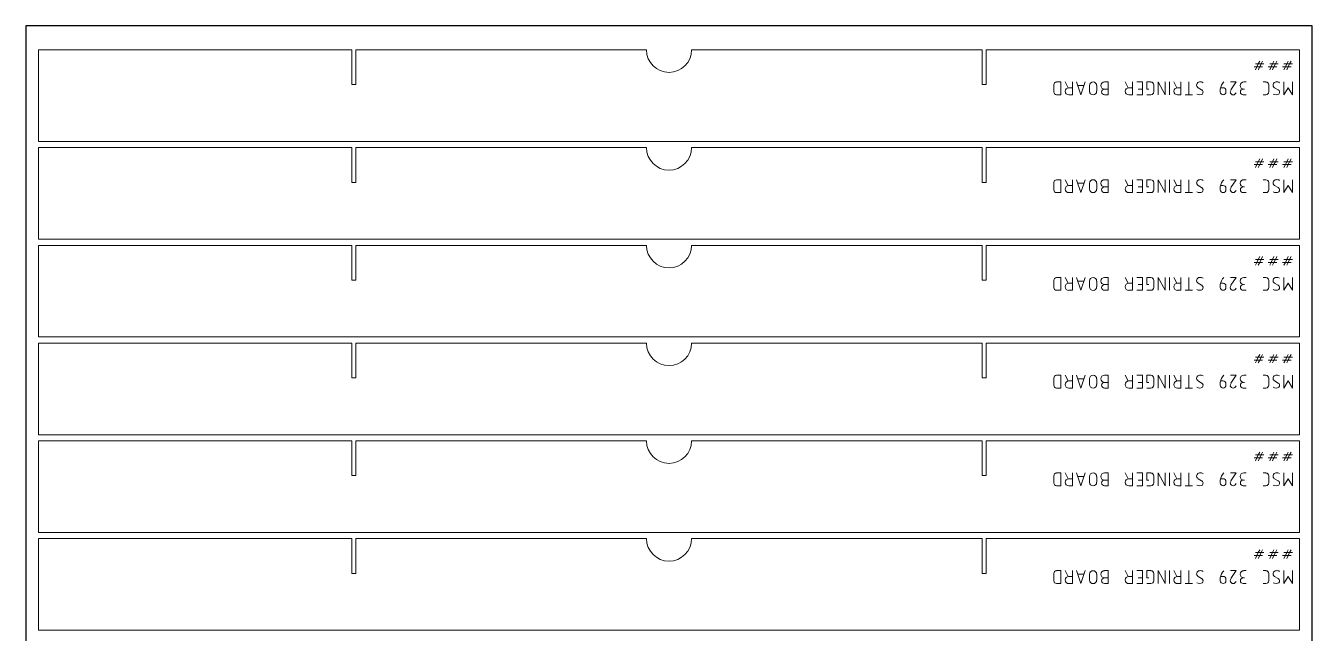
# Model space of a CAD drawing. Header units: millimetres. Extents: x 352 to 5752, y 371 to 2371.
# Drawn here: x 3652 to 4652, y 1899 to 2371 of the extents above; entities that cross this region are included whole.
import ezdxf

# ---------------------------------------------------------------- set-up
doc = ezdxf.new("R2010")
doc.units = ezdxf.units.MM
doc.layers.add('IV_MARK_SURFACE', color=2, linetype='Continuous', lineweight=5)
doc.layers.add('IV_OUTER_PROFILE', color=7, linetype='Continuous', lineweight=5)

msp = doc.modelspace()

# ---------------------------------------------------------------- linework, layer by layer
msp.add_lwpolyline([(3652.5, 371.2), (4652.5, 371.2), (4652.5, 2371.2), (3652.5, 2371.2)], close=True)
at = {"layer": 'IV_MARK_SURFACE'}
for p, q in [((4608.3, 2341.5), (4610.5, 2341.5)), ((4609.4, 2339.2), (4610.5, 2341.5)), ((4610.5, 2341.5), (4611.6, 2343.7)), ((4610.5, 2341.5), (4612.7, 2341.5)), ((4612.7, 2341.5), (4611.6, 2339.2)), ((4613.8, 2343.7), (4612.7, 2341.5)), ((4612.7, 2341.5), (4614.9, 2341.5)), ((4619.4, 2341.5), (4621.6, 2341.5)), ((4620.5, 2339.2), (4621.6, 2341.5)), ((4621.6, 2341.5), (4622.7, 2343.7)), ((4621.6, 2341.5), (4623.8, 2341.5)), ((4623.8, 2341.5), (4622.7, 2339.2)), ((4624.9, 2343.7), (4623.8, 2341.5)), ((4623.8, 2341.5), (4626, 2341.5)), ((4630.5, 2341.5), (4632.7, 2341.5)), ((4631.6, 2339.2), (4632.7, 2341.5)), ((4632.7, 2341.5), (4633.8, 2343.7)), ((4632.7, 2341.5), (4634.9, 2341.5)), ((4634.9, 2341.5), (4633.8, 2339.2)), ((4636, 2343.7), (4634.9, 2341.5)), ((4634.9, 2341.5), (4637.2, 2341.5)), ((4609.4, 2339.2), (4607.2, 2339.2)), ((4608.3, 2337), (4609.4, 2339.2)), ((4611.6, 2339.2), (4609.4, 2339.2)), ((4611.6, 2339.2), (4610.5, 2337)), ((4613.8, 2339.2), (4611.6, 2339.2)), ((4620.5, 2339.2), (4618.3, 2339.2)), ((4619.4, 2337), (4620.5, 2339.2)), ((4622.7, 2339.2), (4620.5, 2339.2)), ((4622.7, 2339.2), (4621.6, 2337)), ((4624.9, 2339.2), (4622.7, 2339.2)), ((4631.6, 2339.2), (4629.4, 2339.2)), ((4630.5, 2337), (4631.6, 2339.2)), ((4633.8, 2339.2), (4631.6, 2339.2)), ((4633.8, 2339.2), (4632.7, 2337)), ((4636, 2339.2), (4633.8, 2339.2)), ((4451.5, 2325.2), (4451.5, 2319.7)), ((4457.1, 2327.5), (4453.8, 2327.5)), ((4457.1, 2317.5), (4457.1, 2327.5)), ((4462.7, 2323), (4460.4, 2327.5)), ((4463.2, 2323), (4466, 2323)), ((4466, 2327.5), (4466, 2323)), ((4466, 2323), (4466, 2317.5)), ((4469.3, 2327.5), (4472.7, 2317.5)), ((4474.9, 2324.7), (4470.4, 2324.7)), ((4472.7, 2317.5), (4476, 2327.5)), ((4479.3, 2324.7), (4479.3, 2320.2)), ((4484.9, 2320.2), (4484.9, 2324.7)), ((4491, 2327.5), (4493.8, 2327.5)), ((4491, 2321.9), (4493.8, 2321.9)), ((4493.8, 2327.5), (4493.8, 2321.9)), ((4493.8, 2321.9), (4493.8, 2317.5)), ((4509.3, 2323), (4507.1, 2327.5)), ((4509.9, 2323), (4512.7, 2323)), ((4512.7, 2327.5), (4512.7, 2323)), ((4512.7, 2323), (4512.7, 2317.5)), ((4516, 2327.5), (4520.4, 2327.5)), ((4520.4, 2321.9), (4517.1, 2321.9)), ((4520.4, 2327.5), (4520.4, 2321.9)), ((4520.4, 2321.9), (4520.4, 2317.5)), ((4527.1, 2327.5), (4523.8, 2327.5)), ((4523.8, 2327.5), (4523.8, 2321.9)), ((4523.8, 2321.9), (4525.4, 2321.9)), ((4529.3, 2319.7), (4529.3, 2325.2)), ((4538.2, 2317.5), (4532.7, 2327.5)), ((4532.7, 2327.5), (4532.7, 2317.5)), ((4538.2, 2327.5), (4538.2, 2317.5)), ((4541.5, 2327.5), (4541.5, 2317.5)), ((4547.1, 2323), (4544.9, 2327.5)), ((4547.7, 2323), (4550.4, 2323)), ((4550.4, 2327.5), (4550.4, 2323)), ((4550.4, 2323), (4550.4, 2317.5)), ((4556.5, 2327.5), (4556.5, 2317.5)), ((4563.8, 2323), (4566.5, 2321.4)), ((4581, 2321.9), (4581, 2319.7)), ((4583.2, 2323), (4581.5, 2323)), ((4585.4, 2319.7), (4585.4, 2320.8)), ((4588.8, 2327.5), (4593.2, 2327.5)), ((4593.2, 2327.5), (4589.3, 2321.4)), ((4601, 2327.5), (4599.3, 2327.5)), ((4599.3, 2321.9), (4599.9, 2321.9)), ((4614.3, 2327.5), (4616.5, 2327.5)), ((4618.8, 2325.2), (4618.8, 2319.7)), ((4623.2, 2323), (4626, 2321.4)), ((4630.4, 2317.5), (4630.4, 2327.5)), ((4633.8, 2323), (4630.4, 2317.5)), ((4637.1, 2317.5), (4633.8, 2323)), ((4637.1, 2327.5), (4637.1, 2317.5)), ((4453.8, 2317.5), (4457.1, 2317.5)), ((4466, 2317.5), (4463.2, 2317.5)), ((4493.8, 2317.5), (4491, 2317.5)), ((4512.7, 2317.5), (4509.9, 2317.5)), ((4520.4, 2317.5), (4516, 2317.5)), ((4523.8, 2317.5), (4527.1, 2317.5)), ((4550.4, 2317.5), (4547.7, 2317.5)), ((4556.5, 2317.5), (4553.8, 2317.5)), ((4559.3, 2317.5), (4556.5, 2317.5)), ((4598.8, 2317.5), (4601, 2317.5)), ((4616.5, 2317.5), (4614.3, 2317.5)), ((4609.4, 2263.2), (4607.2, 2263.2)), ((4608.3, 2265.5), (4610.5, 2265.5)), ((4608.3, 2261), (4609.4, 2263.2)), ((4609.4, 2263.2), (4610.5, 2265.5)), ((4611.6, 2263.2), (4609.4, 2263.2)), ((4610.5, 2265.5), (4611.6, 2267.7)), ((4610.5, 2265.5), (4612.7, 2265.5)), ((4611.6, 2263.2), (4610.5, 2261)), ((4612.7, 2265.5), (4611.6, 2263.2)), ((4613.8, 2263.2), (4611.6, 2263.2)), ((4613.8, 2267.7), (4612.7, 2265.5)), ((4612.7, 2265.5), (4614.9, 2265.5)), ((4620.5, 2263.2), (4618.3, 2263.2)), ((4619.4, 2265.5), (4621.6, 2265.5)), ((4619.4, 2261), (4620.5, 2263.2)), ((4620.5, 2263.2), (4621.6, 2265.5)), ((4622.7, 2263.2), (4620.5, 2263.2)), ((4621.6, 2265.5), (4622.7, 2267.7)), ((4621.6, 2265.5), (4623.8, 2265.5)), ((4622.7, 2263.2), (4621.6, 2261)), ((4623.8, 2265.5), (4622.7, 2263.2)), ((4624.9, 2263.2), (4622.7, 2263.2)), ((4624.9, 2267.7), (4623.8, 2265.5)), ((4623.8, 2265.5), (4626, 2265.5)), ((4631.6, 2263.2), (4629.4, 2263.2)), ((4630.5, 2265.5), (4632.7, 2265.5)), ((4630.5, 2261), (4631.6, 2263.2)), ((4631.6, 2263.2), (4632.7, 2265.5)), ((4633.8, 2263.2), (4631.6, 2263.2)), ((4632.7, 2265.5), (4633.8, 2267.7)), ((4632.7, 2265.5), (4634.9, 2265.5)), ((4633.8, 2263.2), (4632.7, 2261)), ((4634.9, 2265.5), (4633.8, 2263.2)), ((4636, 2263.2), (4633.8, 2263.2)), ((4636, 2267.7), (4634.9, 2265.5)), ((4634.9, 2265.5), (4637.2, 2265.5)), ((4457.1, 2251.5), (4453.8, 2251.5)), ((4457.1, 2241.5), (4457.1, 2251.5)), ((4462.7, 2247), (4460.4, 2251.5)), ((4466, 2251.5), (4466, 2247)), ((4469.3, 2251.5), (4472.7, 2241.5)), ((4472.7, 2241.5), (4476, 2251.5)), ((4491, 2251.5), (4493.8, 2251.5)), ((4493.8, 2251.5), (4493.8, 2245.9)), ((4509.3, 2247), (4507.1, 2251.5)), ((4512.7, 2251.5), (4512.7, 2247)), ((4516, 2251.5), (4520.4, 2251.5)), ((4520.4, 2251.5), (4520.4, 2245.9)), ((4527.1, 2251.5), (4523.8, 2251.5)), ((4523.8, 2251.5), (4523.8, 2245.9)), ((4538.2, 2241.5), (4532.7, 2251.5)), ((4532.7, 2251.5), (4532.7, 2241.5)), ((4538.2, 2251.5), (4538.2, 2241.5)), ((4541.5, 2251.5), (4541.5, 2241.5)), ((4547.1, 2247), (4544.9, 2251.5)), ((4550.4, 2251.5), (4550.4, 2247)), ((4556.5, 2251.5), (4556.5, 2241.5)), ((4588.8, 2251.5), (4593.2, 2251.5)), ((4593.2, 2251.5), (4589.3, 2245.4)), ((4601, 2251.5), (4599.3, 2251.5)), ((4614.3, 2251.5), (4616.5, 2251.5)), ((4630.4, 2241.5), (4630.4, 2251.5)), ((4637.1, 2251.5), (4637.1, 2241.5)), ((4451.5, 2249.2), (4451.5, 2243.7)), ((4453.8, 2241.5), (4457.1, 2241.5)), ((4463.2, 2247), (4466, 2247)), ((4466, 2241.5), (4463.2, 2241.5)), ((4466, 2247), (4466, 2241.5)), ((4474.9, 2248.7), (4470.4, 2248.7)), ((4479.3, 2248.7), (4479.3, 2244.2)), ((4484.9, 2244.2), (4484.9, 2248.7)), ((4491, 2245.9), (4493.8, 2245.9)), ((4493.8, 2241.5), (4491, 2241.5)), ((4493.8, 2245.9), (4493.8, 2241.5)), ((4509.9, 2247), (4512.7, 2247)), ((4512.7, 2241.5), (4509.9, 2241.5)), ((4512.7, 2247), (4512.7, 2241.5)), ((4520.4, 2241.5), (4516, 2241.5)), ((4520.4, 2245.9), (4517.1, 2245.9)), ((4520.4, 2245.9), (4520.4, 2241.5)), ((4523.8, 2245.9), (4525.4, 2245.9)), ((4523.8, 2241.5), (4527.1, 2241.5)), ((4529.3, 2243.7), (4529.3, 2249.2)), ((4547.7, 2247), (4550.4, 2247)), ((4550.4, 2241.5), (4547.7, 2241.5)), ((4550.4, 2247), (4550.4, 2241.5)), ((4556.5, 2241.5), (4553.8, 2241.5)), ((4559.3, 2241.5), (4556.5, 2241.5)), ((4563.8, 2247), (4566.5, 2245.4)), ((4581, 2245.9), (4581, 2243.7)), ((4583.2, 2247), (4581.5, 2247)), ((4585.4, 2243.7), (4585.4, 2244.8)), ((4598.8, 2241.5), (4601, 2241.5)), ((4599.3, 2245.9), (4599.9, 2245.9)), ((4616.5, 2241.5), (4614.3, 2241.5)), ((4618.8, 2249.2), (4618.8, 2243.7)), ((4623.2, 2247), (4626, 2245.4)), ((4633.8, 2247), (4630.4, 2241.5)), ((4637.1, 2241.5), (4633.8, 2247)), ((4610.5, 2189.5), (4611.6, 2191.7)), ((4613.8, 2191.7), (4612.7, 2189.5)), ((4621.6, 2189.5), (4622.7, 2191.7)), ((4624.9, 2191.7), (4623.8, 2189.5)), ((4632.7, 2189.5), (4633.8, 2191.7)), ((4636, 2191.7), (4634.9, 2189.5)), ((4609.4, 2187.2), (4607.2, 2187.2)), ((4608.3, 2189.5), (4610.5, 2189.5)), ((4608.3, 2185), (4609.4, 2187.2)), ((4609.4, 2187.2), (4610.5, 2189.5)), ((4611.6, 2187.2), (4609.4, 2187.2)), ((4610.5, 2189.5), (4612.7, 2189.5)), ((4611.6, 2187.2), (4610.5, 2185)), ((4612.7, 2189.5), (4611.6, 2187.2)), ((4613.8, 2187.2), (4611.6, 2187.2)), ((4612.7, 2189.5), (4614.9, 2189.5)), ((4620.5, 2187.2), (4618.3, 2187.2)), ((4619.4, 2189.5), (4621.6, 2189.5)), ((4619.4, 2185), (4620.5, 2187.2)), ((4620.5, 2187.2), (4621.6, 2189.5)), ((4622.7, 2187.2), (4620.5, 2187.2)), ((4621.6, 2189.5), (4623.8, 2189.5)), ((4622.7, 2187.2), (4621.6, 2185)), ((4623.8, 2189.5), (4622.7, 2187.2)), ((4624.9, 2187.2), (4622.7, 2187.2)), ((4623.8, 2189.5), (4626, 2189.5)), ((4631.6, 2187.2), (4629.4, 2187.2)), ((4630.5, 2189.5), (4632.7, 2189.5)), ((4630.5, 2185), (4631.6, 2187.2)), ((4631.6, 2187.2), (4632.7, 2189.5)), ((4633.8, 2187.2), (4631.6, 2187.2)), ((4632.7, 2189.5), (4634.9, 2189.5)), ((4633.8, 2187.2), (4632.7, 2185)), ((4634.9, 2189.5), (4633.8, 2187.2)), ((4636, 2187.2), (4633.8, 2187.2)), ((4634.9, 2189.5), (4637.2, 2189.5)), ((4451.5, 2173.2), (4451.5, 2167.7)), ((4457.1, 2175.5), (4453.8, 2175.5)), ((4457.1, 2165.5), (4457.1, 2175.5)), ((4462.7, 2171), (4460.4, 2175.5)), ((4463.2, 2171), (4466, 2171)), ((4466, 2175.5), (4466, 2171)), ((4466, 2171), (4466, 2165.5)), ((4469.3, 2175.5), (4472.7, 2165.5)), ((4474.9, 2172.7), (4470.4, 2172.7)), ((4472.7, 2165.5), (4476, 2175.5)), ((4479.3, 2172.7), (4479.3, 2168.2)), ((4484.9, 2168.2), (4484.9, 2172.7)), ((4491, 2175.5), (4493.8, 2175.5)), ((4493.8, 2175.5), (4493.8, 2169.9)), ((4509.3, 2171), (4507.1, 2175.5)), ((4509.9, 2171), (4512.7, 2171)), ((4512.7, 2175.5), (4512.7, 2171)), ((4512.7, 2171), (4512.7, 2165.5)), ((4516, 2175.5), (4520.4, 2175.5)), ((4520.4, 2175.5), (4520.4, 2169.9)), ((4527.1, 2175.5), (4523.8, 2175.5)), ((4523.8, 2175.5), (4523.8, 2169.9)), ((4529.3, 2167.7), (4529.3, 2173.2)), ((4538.2, 2165.5), (4532.7, 2175.5)), ((4532.7, 2175.5), (4532.7, 2165.5)), ((4538.2, 2175.5), (4538.2, 2165.5)), ((4541.5, 2175.5), (4541.5, 2165.5)), ((4547.1, 2171), (4544.9, 2175.5)), ((4547.7, 2171), (4550.4, 2171)), ((4550.4, 2175.5), (4550.4, 2171)), ((4550.4, 2171), (4550.4, 2165.5)), ((4556.5, 2175.5), (4556.5, 2165.5)), ((4563.8, 2171), (4566.5, 2169.4)), ((4583.2, 2171), (4581.5, 2171)), ((4588.8, 2175.5), (4593.2, 2175.5)), ((4593.2, 2175.5), (4589.3, 2169.4)), ((4601, 2175.5), (4599.3, 2175.5)), ((4614.3, 2175.5), (4616.5, 2175.5)), ((4618.8, 2173.2), (4618.8, 2167.7)), ((4623.2, 2171), (4626, 2169.4)), ((4630.4, 2165.5), (4630.4, 2175.5)), ((4633.8, 2171), (4630.4, 2165.5)), ((4637.1, 2165.5), (4633.8, 2171)), ((4637.1, 2175.5), (4637.1, 2165.5)), ((4453.8, 2165.5), (4457.1, 2165.5)), ((4466, 2165.5), (4463.2, 2165.5)), ((4491, 2169.9), (4493.8, 2169.9)), ((4493.8, 2165.5), (4491, 2165.5)), ((4493.8, 2169.9), (4493.8, 2165.5)), ((4512.7, 2165.5), (4509.9, 2165.5)), ((4520.4, 2165.5), (4516, 2165.5)), ((4520.4, 2169.9), (4517.1, 2169.9)), ((4520.4, 2169.9), (4520.4, 2165.5)), ((4523.8, 2169.9), (4525.4, 2169.9)), ((4523.8, 2165.5), (4527.1, 2165.5)), ((4550.4, 2165.5), (4547.7, 2165.5)), ((4556.5, 2165.5), (4553.8, 2165.5)), ((4559.3, 2165.5), (4556.5, 2165.5)), ((4581, 2169.9), (4581, 2167.7)), ((4585.4, 2167.7), (4585.4, 2168.8)), ((4598.8, 2165.5), (4601, 2165.5)), ((4599.3, 2169.9), (4599.9, 2169.9)), ((4616.5, 2165.5), (4614.3, 2165.5)), ((4609.4, 2111.2), (4607.2, 2111.2)), ((4608.3, 2113.5), (4610.5, 2113.5)), ((4608.3, 2109), (4609.4, 2111.2)), ((4609.4, 2111.2), (4610.5, 2113.5)), ((4611.6, 2111.2), (4609.4, 2111.2)), ((4610.5, 2113.5), (4611.6, 2115.7)), ((4610.5, 2113.5), (4612.7, 2113.5)), ((4611.6, 2111.2), (4610.5, 2109)), ((4612.7, 2113.5), (4611.6, 2111.2)), ((4613.8, 2111.2), (4611.6, 2111.2)), ((4613.8, 2115.7), (4612.7, 2113.5)), ((4612.7, 2113.5), (4614.9, 2113.5)), ((4620.5, 2111.2), (4618.3, 2111.2)), ((4619.4, 2113.5), (4621.6, 2113.5)), ((4619.4, 2109), (4620.5, 2111.2)), ((4620.5, 2111.2), (4621.6, 2113.5)), ((4622.7, 2111.2), (4620.5, 2111.2)), ((4621.6, 2113.5), (4622.7, 2115.7)), ((4621.6, 2113.5), (4623.8, 2113.5)), ((4622.7, 2111.2), (4621.6, 2109)), ((4623.8, 2113.5), (4622.7, 2111.2)), ((4624.9, 2111.2), (4622.7, 2111.2)), ((4624.9, 2115.7), (4623.8, 2113.5)), ((4623.8, 2113.5), (4626, 2113.5)), ((4631.6, 2111.2), (4629.4, 2111.2)), ((4630.5, 2113.5), (4632.7, 2113.5)), ((4630.5, 2109), (4631.6, 2111.2)), ((4631.6, 2111.2), (4632.7, 2113.5)), ((4633.8, 2111.2), (4631.6, 2111.2)), ((4632.7, 2113.5), (4633.8, 2115.7)), ((4632.7, 2113.5), (4634.9, 2113.5)), ((4633.8, 2111.2), (4632.7, 2109)), ((4634.9, 2113.5), (4633.8, 2111.2)), ((4636, 2111.2), (4633.8, 2111.2)), ((4636, 2115.7), (4634.9, 2113.5)), ((4634.9, 2113.5), (4637.2, 2113.5)), ((4451.5, 2097.2), (4451.5, 2091.7)), ((4457.1, 2099.5), (4453.8, 2099.5)), ((4457.1, 2089.5), (4457.1, 2099.5)), ((4462.7, 2095), (4460.4, 2099.5)), ((4463.2, 2095), (4466, 2095)), ((4466, 2099.5), (4466, 2095)), ((4466, 2095), (4466, 2089.5)), ((4469.3, 2099.5), (4472.7, 2089.5)), ((4474.9, 2096.7), (4470.4, 2096.7)), ((4472.7, 2089.5), (4476, 2099.5)), ((4479.3, 2096.7), (4479.3, 2092.2)), ((4484.9, 2092.2), (4484.9, 2096.7)), ((4491, 2099.5), (4493.8, 2099.5)), ((4491, 2093.9), (4493.8, 2093.9)), ((4493.8, 2099.5), (4493.8, 2093.9)), ((4493.8, 2093.9), (4493.8, 2089.5)), ((4509.3, 2095), (4507.1, 2099.5)), ((4509.9, 2095), (4512.7, 2095)), ((4512.7, 2099.5), (4512.7, 2095)), ((4512.7, 2095), (4512.7, 2089.5)), ((4516, 2099.5), (4520.4, 2099.5)), ((4520.4, 2093.9), (4517.1, 2093.9)), ((4520.4, 2099.5), (4520.4, 2093.9)), ((4520.4, 2093.9), (4520.4, 2089.5)), ((4527.1, 2099.5), (4523.8, 2099.5)), ((4523.8, 2099.5), (4523.8, 2093.9)), ((4523.8, 2093.9), (4525.4, 2093.9)), ((4529.3, 2091.7), (4529.3, 2097.2)), ((4538.2, 2089.5), (4532.7, 2099.5)), ((4532.7, 2099.5), (4532.7, 2089.5)), ((4538.2, 2099.5), (4538.2, 2089.5)), ((4541.5, 2099.5), (4541.5, 2089.5)), ((4547.1, 2095), (4544.9, 2099.5)), ((4547.7, 2095), (4550.4, 2095)), ((4550.4, 2099.5), (4550.4, 2095)), ((4550.4, 2095), (4550.4, 2089.5)), ((4556.5, 2099.5), (4556.5, 2089.5)), ((4563.8, 2095), (4566.5, 2093.4)), ((4581, 2093.9), (4581, 2091.7)), ((4583.2, 2095), (4581.5, 2095)), ((4585.4, 2091.7), (4585.4, 2092.8)), ((4588.8, 2099.5), (4593.2, 2099.5)), ((4593.2, 2099.5), (4589.3, 2093.4)), ((4601, 2099.5), (4599.3, 2099.5)), ((4599.3, 2093.9), (4599.9, 2093.9)), ((4614.3, 2099.5), (4616.5, 2099.5)), ((4618.8, 2097.2), (4618.8, 2091.7)), ((4623.2, 2095), (4626, 2093.4)), ((4630.4, 2089.5), (4630.4, 2099.5)), ((4633.8, 2095), (4630.4, 2089.5)), ((4637.1, 2089.5), (4633.8, 2095)), ((4637.1, 2099.5), (4637.1, 2089.5)), ((4453.8, 2089.5), (4457.1, 2089.5)), ((4466, 2089.5), (4463.2, 2089.5)), ((4493.8, 2089.5), (4491, 2089.5)), ((4512.7, 2089.5), (4509.9, 2089.5)), ((4520.4, 2089.5), (4516, 2089.5)), ((4523.8, 2089.5), (4527.1, 2089.5)), ((4550.4, 2089.5), (4547.7, 2089.5)), ((4556.5, 2089.5), (4553.8, 2089.5)), ((4559.3, 2089.5), (4556.5, 2089.5)), ((4598.8, 2089.5), (4601, 2089.5)), ((4616.5, 2089.5), (4614.3, 2089.5)), ((4609.4, 2035.2), (4607.2, 2035.2)), ((4608.3, 2037.5), (4610.5, 2037.5)), ((4608.3, 2033), (4609.4, 2035.2)), ((4609.4, 2035.2), (4610.5, 2037.5)), ((4611.6, 2035.2), (4609.4, 2035.2)), ((4610.5, 2037.5), (4611.6, 2039.7)), ((4610.5, 2037.5), (4612.7, 2037.5)), ((4611.6, 2035.2), (4610.5, 2033)), ((4612.7, 2037.5), (4611.6, 2035.2)), ((4613.8, 2035.2), (4611.6, 2035.2)), ((4613.8, 2039.7), (4612.7, 2037.5)), ((4612.7, 2037.5), (4614.9, 2037.5)), ((4620.5, 2035.2), (4618.3, 2035.2)), ((4619.4, 2037.5), (4621.6, 2037.5)), ((4619.4, 2033), (4620.5, 2035.2)), ((4620.5, 2035.2), (4621.6, 2037.5)), ((4622.7, 2035.2), (4620.5, 2035.2)), ((4621.6, 2037.5), (4622.7, 2039.7)), ((4621.6, 2037.5), (4623.8, 2037.5)), ((4622.7, 2035.2), (4621.6, 2033)), ((4623.8, 2037.5), (4622.7, 2035.2)), ((4624.9, 2035.2), (4622.7, 2035.2)), ((4624.9, 2039.7), (4623.8, 2037.5)), ((4623.8, 2037.5), (4626, 2037.5)), ((4631.6, 2035.2), (4629.4, 2035.2)), ((4630.5, 2037.5), (4632.7, 2037.5)), ((4630.5, 2033), (4631.6, 2035.2)), ((4631.6, 2035.2), (4632.7, 2037.5)), ((4633.8, 2035.2), (4631.6, 2035.2)), ((4632.7, 2037.5), (4633.8, 2039.7)), ((4632.7, 2037.5), (4634.9, 2037.5)), ((4633.8, 2035.2), (4632.7, 2033)), ((4634.9, 2037.5), (4633.8, 2035.2)), ((4636, 2035.2), (4633.8, 2035.2)), ((4636, 2039.7), (4634.9, 2037.5)), ((4634.9, 2037.5), (4637.2, 2037.5)), ((4451.5, 2021.2), (4451.5, 2015.7)), ((4457.1, 2023.5), (4453.8, 2023.5)), ((4457.1, 2013.5), (4457.1, 2023.5)), ((4462.7, 2019), (4460.4, 2023.5)), ((4466, 2023.5), (4466, 2019)), ((4469.3, 2023.5), (4472.7, 2013.5)), ((4474.9, 2020.7), (4470.4, 2020.7)), ((4472.7, 2013.5), (4476, 2023.5)), ((4479.3, 2020.7), (4479.3, 2016.2)), ((4484.9, 2016.2), (4484.9, 2020.7)), ((4491, 2023.5), (4493.8, 2023.5)), ((4493.8, 2023.5), (4493.8, 2017.9)), ((4509.3, 2019), (4507.1, 2023.5)), ((4512.7, 2023.5), (4512.7, 2019)), ((4516, 2023.5), (4520.4, 2023.5)), ((4520.4, 2023.5), (4520.4, 2017.9)), ((4527.1, 2023.5), (4523.8, 2023.5)), ((4523.8, 2023.5), (4523.8, 2017.9)), ((4529.3, 2015.7), (4529.3, 2021.2)), ((4538.2, 2013.5), (4532.7, 2023.5)), ((4532.7, 2023.5), (4532.7, 2013.5)), ((4538.2, 2023.5), (4538.2, 2013.5)), ((4541.5, 2023.5), (4541.5, 2013.5)), ((4547.1, 2019), (4544.9, 2023.5)), ((4550.4, 2023.5), (4550.4, 2019)), ((4556.5, 2023.5), (4556.5, 2013.5)), ((4588.8, 2023.5), (4593.2, 2023.5)), ((4593.2, 2023.5), (4589.3, 2017.4)), ((4601, 2023.5), (4599.3, 2023.5)), ((4614.3, 2023.5), (4616.5, 2023.5)), ((4618.8, 2021.2), (4618.8, 2015.7)), ((4630.4, 2013.5), (4630.4, 2023.5)), ((4637.1, 2023.5), (4637.1, 2013.5)), ((4453.8, 2013.5), (4457.1, 2013.5)), ((4463.2, 2019), (4466, 2019)), ((4466, 2013.5), (4463.2, 2013.5)), ((4466, 2019), (4466, 2013.5)), ((4491, 2017.9), (4493.8, 2017.9)), ((4493.8, 2013.5), (4491, 2013.5)), ((4493.8, 2017.9), (4493.8, 2013.5)), ((4509.9, 2019), (4512.7, 2019)), ((4512.7, 2013.5), (4509.9, 2013.5)), ((4512.7, 2019), (4512.7, 2013.5)), ((4520.4, 2013.5), (4516, 2013.5)), ((4520.4, 2017.9), (4517.1, 2017.9)), ((4520.4, 2017.9), (4520.4, 2013.5)), ((4523.8, 2017.9), (4525.4, 2017.9)), ((4523.8, 2013.5), (4527.1, 2013.5)), ((4547.7, 2019), (4550.4, 2019)), ((4550.4, 2013.5), (4547.7, 2013.5)), ((4550.4, 2019), (4550.4, 2013.5)), ((4556.5, 2013.5), (4553.8, 2013.5)), ((4559.3, 2013.5), (4556.5, 2013.5)), ((4563.8, 2019), (4566.5, 2017.4)), ((4581, 2017.9), (4581, 2015.7)), ((4583.2, 2019), (4581.5, 2019)), ((4585.4, 2015.7), (4585.4, 2016.8)), ((4598.8, 2013.5), (4601, 2013.5)), ((4599.3, 2017.9), (4599.9, 2017.9)), ((4616.5, 2013.5), (4614.3, 2013.5)), ((4623.2, 2019), (4626, 2017.4)), ((4633.8, 2019), (4630.4, 2013.5)), ((4637.1, 2013.5), (4633.8, 2019)), ((4608.3, 1961.5), (4610.5, 1961.5)), ((4609.4, 1959.2), (4610.5, 1961.5)), ((4610.5, 1961.5), (4611.6, 1963.7)), ((4610.5, 1961.5), (4612.7, 1961.5)), ((4612.7, 1961.5), (4611.6, 1959.2)), ((4613.8, 1963.7), (4612.7, 1961.5)), ((4612.7, 1961.5), (4614.9, 1961.5)), ((4619.4, 1961.5), (4621.6, 1961.5)), ((4620.5, 1959.2), (4621.6, 1961.5)), ((4621.6, 1961.5), (4622.7, 1963.7)), ((4621.6, 1961.5), (4623.8, 1961.5)), ((4623.8, 1961.5), (4622.7, 1959.2)), ((4624.9, 1963.7), (4623.8, 1961.5)), ((4623.8, 1961.5), (4626, 1961.5)), ((4630.5, 1961.5), (4632.7, 1961.5)), ((4631.6, 1959.2), (4632.7, 1961.5)), ((4632.7, 1961.5), (4633.8, 1963.7)), ((4632.7, 1961.5), (4634.9, 1961.5)), ((4634.9, 1961.5), (4633.8, 1959.2)), ((4636, 1963.7), (4634.9, 1961.5)), ((4634.9, 1961.5), (4637.2, 1961.5)), ((4609.4, 1959.2), (4607.2, 1959.2)), ((4608.3, 1957), (4609.4, 1959.2)), ((4611.6, 1959.2), (4609.4, 1959.2)), ((4611.6, 1959.2), (4610.5, 1957)), ((4613.8, 1959.2), (4611.6, 1959.2)), ((4620.5, 1959.2), (4618.3, 1959.2)), ((4619.4, 1957), (4620.5, 1959.2)), ((4622.7, 1959.2), (4620.5, 1959.2)), ((4622.7, 1959.2), (4621.6, 1957)), ((4624.9, 1959.2), (4622.7, 1959.2)), ((4631.6, 1959.2), (4629.4, 1959.2)), ((4630.5, 1957), (4631.6, 1959.2)), ((4633.8, 1959.2), (4631.6, 1959.2)), ((4633.8, 1959.2), (4632.7, 1957)), ((4636, 1959.2), (4633.8, 1959.2)), ((4451.5, 1945.2), (4451.5, 1939.7)), ((4457.1, 1947.5), (4453.8, 1947.5)), ((4457.1, 1937.5), (4457.1, 1947.5)), ((4462.7, 1943), (4460.4, 1947.5)), ((4463.2, 1943), (4466, 1943)), ((4466, 1947.5), (4466, 1943)), ((4466, 1943), (4466, 1937.5)), ((4469.3, 1947.5), (4472.7, 1937.5)), ((4474.9, 1944.7), (4470.4, 1944.7)), ((4472.7, 1937.5), (4476, 1947.5)), ((4479.3, 1944.7), (4479.3, 1940.2)), ((4484.9, 1940.2), (4484.9, 1944.7)), ((4491, 1947.5), (4493.8, 1947.5)), ((4491, 1941.9), (4493.8, 1941.9)), ((4493.8, 1947.5), (4493.8, 1941.9)), ((4493.8, 1941.9), (4493.8, 1937.5)), ((4509.3, 1943), (4507.1, 1947.5)), ((4509.9, 1943), (4512.7, 1943)), ((4512.7, 1947.5), (4512.7, 1943)), ((4512.7, 1943), (4512.7, 1937.5)), ((4516, 1947.5), (4520.4, 1947.5)), ((4520.4, 1941.9), (4517.1, 1941.9)), ((4520.4, 1947.5), (4520.4, 1941.9)), ((4520.4, 1941.9), (4520.4, 1937.5)), ((4527.1, 1947.5), (4523.8, 1947.5)), ((4523.8, 1947.5), (4523.8, 1941.9)), ((4523.8, 1941.9), (4525.4, 1941.9)), ((4529.3, 1939.7), (4529.3, 1945.2)), ((4538.2, 1937.5), (4532.7, 1947.5)), ((4532.7, 1947.5), (4532.7, 1937.5)), ((4538.2, 1947.5), (4538.2, 1937.5)), ((4541.5, 1947.5), (4541.5, 1937.5)), ((4547.1, 1943), (4544.9, 1947.5)), ((4547.7, 1943), (4550.4, 1943)), ((4550.4, 1947.5), (4550.4, 1943)), ((4550.4, 1943), (4550.4, 1937.5)), ((4556.5, 1947.5), (4556.5, 1937.5)), ((4563.8, 1943), (4566.5, 1941.4)), ((4581, 1941.9), (4581, 1939.7)), ((4583.2, 1943), (4581.5, 1943)), ((4585.4, 1939.7), (4585.4, 1940.8)), ((4588.8, 1947.5), (4593.2, 1947.5)), ((4593.2, 1947.5), (4589.3, 1941.4)), ((4601, 1947.5), (4599.3, 1947.5)), ((4599.3, 1941.9), (4599.9, 1941.9)), ((4614.3, 1947.5), (4616.5, 1947.5)), ((4618.8, 1945.2), (4618.8, 1939.7)), ((4623.2, 1943), (4626, 1941.4)), ((4630.4, 1937.5), (4630.4, 1947.5)), ((4633.8, 1943), (4630.4, 1937.5)), ((4637.1, 1937.5), (4633.8, 1943)), ((4637.1, 1947.5), (4637.1, 1937.5)), ((4453.8, 1937.5), (4457.1, 1937.5)), ((4466, 1937.5), (4463.2, 1937.5)), ((4493.8, 1937.5), (4491, 1937.5)), ((4512.7, 1937.5), (4509.9, 1937.5)), ((4520.4, 1937.5), (4516, 1937.5)), ((4523.8, 1937.5), (4527.1, 1937.5)), ((4550.4, 1937.5), (4547.7, 1937.5)), ((4556.5, 1937.5), (4553.8, 1937.5)), ((4559.3, 1937.5), (4556.5, 1937.5)), ((4598.8, 1937.5), (4601, 1937.5)), ((4616.5, 1937.5), (4614.3, 1937.5))]:
    msp.add_line(p, q, dxfattribs=at)
for centre, radius, start, end in [((4453.8, 2325.2), 2.22, 90, 180), ((4463.2, 2320.2), 2.78, 90, 270), ((4482.1, 2324.7), 2.78, 0, 180), ((4482.1, 2320.2), 2.78, 180, 0), ((4491, 2324.7), 2.78, 90, 270), ((4491, 2319.7), 2.22, 90, 270), ((4509.9, 2320.2), 2.78, 90, 270), ((4527.1, 2325.2), 2.22, 0, 90), ((4547.7, 2320.2), 2.78, 90, 270), ((4565, 2325.1), 2.39, 92.3685, 239.559), ((4565.6, 2323.8), 3.74, 56.4174, 100.9627), ((4565.4, 2319.5), 2.21, 319.6263, 59.2984), ((4589.8, 2321), 8.86, 132.9047, 173.9652), ((4583.2, 2320.8), 2.22, 0, 90), ((4591.8, 2319.6), 3.02, 143.6911, 188.2364), ((4599.3, 2324.7), 2.78, 90, 270), ((4598.8, 2319.7), 2.22, 90, 270), ((4616.5, 2325.2), 2.22, 0, 90), ((4624.4, 2325.1), 2.39, 92.3685, 239.559), ((4625, 2323.8), 3.74, 56.4174, 100.9627), ((4624.9, 2319.5), 2.21, 319.6263, 59.2984), ((4453.8, 2319.7), 2.22, 180, 270), ((4527.1, 2319.7), 2.22, 270, 0), ((4564.9, 2322.2), 4.69, 241.7153, 298.2847), ((4583.2, 2319.7), 2.22, 180, 0), ((4591, 2319.8), 2.32, 196.4047, 343.5953), ((4616.5, 2319.7), 2.22, 270, 0), ((4624.3, 2322.2), 4.69, 241.7153, 298.2847), ((4453.8, 2249.2), 2.22, 90, 180), ((4482.1, 2248.7), 2.78, 0, 180), ((4491, 2248.7), 2.78, 90, 270), ((4527.1, 2249.2), 2.22, 0, 90), ((4565, 2249.1), 2.39, 92.3685, 239.559), ((4565.6, 2247.8), 3.74, 56.4174, 100.9627), ((4589.8, 2245), 8.86, 132.9047, 173.9652), ((4599.3, 2248.7), 2.78, 90, 270), ((4616.5, 2249.2), 2.22, 0, 90), ((4624.4, 2249.1), 2.39, 92.3685, 239.559), ((4625, 2247.8), 3.74, 56.4174, 100.9627), ((4453.8, 2243.7), 2.22, 180, 270), ((4463.2, 2244.2), 2.78, 90, 270), ((4482.1, 2244.2), 2.78, 180, 0), ((4491, 2243.7), 2.22, 90, 270), ((4509.9, 2244.2), 2.78, 90, 270), ((4527.1, 2243.7), 2.22, 270, 0), ((4547.7, 2244.2), 2.78, 90, 270), ((4564.9, 2246.2), 4.69, 241.7153, 298.2847), ((4565.4, 2243.5), 2.21, 319.6263, 59.2984), ((4583.2, 2243.7), 2.22, 180, 0), ((4583.2, 2244.8), 2.22, 0, 90), ((4591.8, 2243.6), 3.02, 143.6911, 188.2364), ((4591, 2243.8), 2.32, 196.4047, 343.5953), ((4598.8, 2243.7), 2.22, 90, 270), ((4616.5, 2243.7), 2.22, 270, 0), ((4624.3, 2246.2), 4.69, 241.7153, 298.2847), ((4624.9, 2243.5), 2.21, 319.6263, 59.2984), ((4453.8, 2173.2), 2.22, 90, 180), ((4463.2, 2168.2), 2.78, 90, 270), ((4482.1, 2172.7), 2.78, 0, 180), ((4491, 2172.7), 2.78, 90, 270), ((4509.9, 2168.2), 2.78, 90, 270), ((4527.1, 2173.2), 2.22, 0, 90), ((4547.7, 2168.2), 2.78, 90, 270), ((4565, 2173.1), 2.39, 92.3685, 239.559), ((4565.6, 2171.8), 3.74, 56.4174, 100.9627), ((4589.8, 2169), 8.86, 132.9047, 173.9652), ((4583.2, 2168.8), 2.22, 0, 90), ((4599.3, 2172.7), 2.78, 90, 270), ((4616.5, 2173.2), 2.22, 0, 90), ((4624.4, 2173.1), 2.39, 92.3685, 239.559), ((4625, 2171.8), 3.74, 56.4174, 100.9627), ((4453.8, 2167.7), 2.22, 180, 270), ((4482.1, 2168.2), 2.78, 180, 0), ((4491, 2167.7), 2.22, 90, 270), ((4527.1, 2167.7), 2.22, 270, 0), ((4564.9, 2170.2), 4.69, 241.7153, 298.2847), ((4565.4, 2167.5), 2.21, 319.6263, 59.2984), ((4583.2, 2167.7), 2.22, 180, 0), ((4591.8, 2167.6), 3.02, 143.6911, 188.2364), ((4591, 2167.8), 2.32, 196.4047, 343.5953), ((4598.8, 2167.7), 2.22, 90, 270), ((4616.5, 2167.7), 2.22, 270, 0), ((4624.3, 2170.2), 4.69, 241.7153, 298.2847), ((4624.9, 2167.5), 2.21, 319.6263, 59.2984), ((4453.8, 2097.2), 2.22, 90, 180), ((4453.8, 2091.7), 2.22, 180, 270), ((4463.2, 2092.2), 2.78, 90, 270), ((4482.1, 2096.7), 2.78, 0, 180), ((4482.1, 2092.2), 2.78, 180, 0), ((4491, 2096.7), 2.78, 90, 270), ((4491, 2091.7), 2.22, 90, 270), ((4509.9, 2092.2), 2.78, 90, 270), ((4527.1, 2097.2), 2.22, 0, 90), ((4527.1, 2091.7), 2.22, 270, 0), ((4547.7, 2092.2), 2.78, 90, 270), ((4565, 2097.1), 2.39, 92.3685, 239.559), ((4564.9, 2094.2), 4.69, 241.7153, 298.2847), ((4565.6, 2095.8), 3.74, 56.4174, 100.9627), ((4565.4, 2091.5), 2.21, 319.6263, 59.2984), ((4589.8, 2093), 8.86, 132.9047, 173.9652), ((4583.2, 2091.7), 2.22, 180, 0), ((4583.2, 2092.8), 2.22, 0, 90), ((4591.8, 2091.6), 3.02, 143.6911, 188.2364), ((4591, 2091.8), 2.32, 196.4047, 343.5953), ((4599.3, 2096.7), 2.78, 90, 270), ((4598.8, 2091.7), 2.22, 90, 270), ((4616.5, 2097.2), 2.22, 0, 90), ((4616.5, 2091.7), 2.22, 270, 0), ((4624.4, 2097.1), 2.39, 92.3685, 239.559), ((4624.3, 2094.2), 4.69, 241.7153, 298.2847), ((4625, 2095.8), 3.74, 56.4174, 100.9627), ((4624.9, 2091.5), 2.21, 319.6263, 59.2984), ((4453.8, 2021.2), 2.22, 90, 180), ((4482.1, 2020.7), 2.78, 0, 180), ((4491, 2020.7), 2.78, 90, 270), ((4527.1, 2021.2), 2.22, 0, 90), ((4565, 2021.1), 2.39, 92.3685, 239.559), ((4565.6, 2019.8), 3.74, 56.4174, 100.9627), ((4589.8, 2017), 8.86, 132.9047, 173.9652), ((4599.3, 2020.7), 2.78, 90, 270), ((4616.5, 2021.2), 2.22, 0, 90), ((4624.4, 2021.1), 2.39, 92.3685, 239.559), ((4625, 2019.8), 3.74, 56.4174, 100.9627), ((4453.8, 2015.7), 2.22, 180, 270), ((4463.2, 2016.2), 2.78, 90, 270), ((4482.1, 2016.2), 2.78, 180, 0), ((4491, 2015.7), 2.22, 90, 270), ((4509.9, 2016.2), 2.78, 90, 270), ((4527.1, 2015.7), 2.22, 270, 0), ((4547.7, 2016.2), 2.78, 90, 270), ((4564.9, 2018.2), 4.69, 241.7153, 298.2847), ((4565.4, 2015.5), 2.21, 319.6263, 59.2984), ((4583.2, 2015.7), 2.22, 180, 0), ((4583.2, 2016.8), 2.22, 0, 90), ((4591.8, 2015.6), 3.02, 143.6911, 188.2364), ((4591, 2015.8), 2.32, 196.4047, 343.5953), ((4598.8, 2015.7), 2.22, 90, 270), ((4616.5, 2015.7), 2.22, 270, 0), ((4624.3, 2018.2), 4.69, 241.7153, 298.2847), ((4624.9, 2015.5), 2.21, 319.6263, 59.2984), ((4453.8, 1945.2), 2.22, 90, 180), ((4463.2, 1940.2), 2.78, 90, 270), ((4482.1, 1944.7), 2.78, 0, 180), ((4482.1, 1940.2), 2.78, 180, 0), ((4491, 1944.7), 2.78, 90, 270), ((4491, 1939.7), 2.22, 90, 270), ((4509.9, 1940.2), 2.78, 90, 270), ((4527.1, 1945.2), 2.22, 0, 90), ((4547.7, 1940.2), 2.78, 90, 270), ((4565, 1945.1), 2.39, 92.3685, 239.559), ((4565.6, 1943.8), 3.74, 56.4174, 100.9627), ((4565.4, 1939.5), 2.21, 319.6263, 59.2984), ((4589.8, 1941), 8.86, 132.9047, 173.9652), ((4583.2, 1940.8), 2.22, 0, 90), ((4591.8, 1939.6), 3.02, 143.6911, 188.2364), ((4599.3, 1944.7), 2.78, 90, 270), ((4598.8, 1939.7), 2.22, 90, 270), ((4616.5, 1945.2), 2.22, 0, 90), ((4624.4, 1945.1), 2.39, 92.3685, 239.559), ((4625, 1943.8), 3.74, 56.4174, 100.9627), ((4624.9, 1939.5), 2.21, 319.6263, 59.2984), ((4453.8, 1939.7), 2.22, 180, 270), ((4527.1, 1939.7), 2.22, 270, 0), ((4564.9, 1942.2), 4.69, 241.7153, 298.2847), ((4583.2, 1939.7), 2.22, 180, 0), ((4591, 1939.8), 2.32, 196.4047, 343.5953), ((4616.5, 1939.7), 2.22, 270, 0), ((4624.3, 1942.2), 4.69, 241.7153, 298.2847)]:
    msp.add_arc(centre, radius, start, end, dxfattribs=at)
at = {"layer": 'IV_OUTER_PROFILE'}
for p, q in [((3662.5, 2352.4), (3905.9, 2352.4)), ((3662.5, 2352.4), (3662.5, 2281.2)), ((3905.9, 2325.4), (3905.9, 2352.4)), ((3909.1, 2352.4), (3909.1, 2325.4)), ((3909.1, 2352.4), (4135, 2352.4)), ((4170, 2352.4), (4395.9, 2352.4)), ((4395.9, 2325.4), (4395.9, 2352.4)), ((4399.1, 2352.4), (4399.1, 2325.4)), ((4399.1, 2352.4), (4642.5, 2352.4)), ((4642.5, 2352.4), (4642.5, 2281.2)), ((3909.1, 2325.4), (3905.9, 2325.4)), ((4399.1, 2325.4), (4395.9, 2325.4)), ((3662.5, 2281.2), (4642.5, 2281.2)), ((3662.5, 2276.4), (3905.9, 2276.4)), ((3662.5, 2276.4), (3662.5, 2205.2)), ((3905.9, 2249.4), (3905.9, 2276.4)), ((3909.1, 2276.4), (3909.1, 2249.4)), ((3909.1, 2276.4), (4135, 2276.4)), ((4170, 2276.4), (4395.9, 2276.4)), ((4395.9, 2249.4), (4395.9, 2276.4)), ((4399.1, 2276.4), (4399.1, 2249.4)), ((4399.1, 2276.4), (4642.5, 2276.4)), ((4642.5, 2276.4), (4642.5, 2205.2)), ((3909.1, 2249.4), (3905.9, 2249.4)), ((4399.1, 2249.4), (4395.9, 2249.4)), ((3662.5, 2205.2), (4642.5, 2205.2)), ((3662.5, 2200.4), (3905.9, 2200.4)), ((3662.5, 2200.4), (3662.5, 2129.2)), ((3905.9, 2173.4), (3905.9, 2200.4)), ((3909.1, 2200.4), (3909.1, 2173.4)), ((3909.1, 2200.4), (4135, 2200.4)), ((4170, 2200.4), (4395.9, 2200.4)), ((4395.9, 2173.4), (4395.9, 2200.4)), ((4399.1, 2200.4), (4399.1, 2173.4)), ((4399.1, 2200.4), (4642.5, 2200.4)), ((4642.5, 2200.4), (4642.5, 2129.2)), ((3909.1, 2173.4), (3905.9, 2173.4)), ((4399.1, 2173.4), (4395.9, 2173.4)), ((3662.5, 2129.2), (4642.5, 2129.2)), ((3662.5, 2124.4), (3905.9, 2124.4)), ((3662.5, 2124.4), (3662.5, 2053.2)), ((3905.9, 2097.4), (3905.9, 2124.4)), ((3909.1, 2124.4), (3909.1, 2097.4)), ((3909.1, 2124.4), (4135, 2124.4)), ((4170, 2124.4), (4395.9, 2124.4)), ((4395.9, 2097.4), (4395.9, 2124.4)), ((4399.1, 2124.4), (4399.1, 2097.4)), ((4399.1, 2124.4), (4642.5, 2124.4)), ((4642.5, 2124.4), (4642.5, 2053.2)), ((3909.1, 2097.4), (3905.9, 2097.4)), ((4399.1, 2097.4), (4395.9, 2097.4)), ((3662.5, 2053.2), (4642.5, 2053.2)), ((3662.5, 2048.4), (3905.9, 2048.4)), ((3662.5, 2048.4), (3662.5, 1977.2)), ((3905.9, 2021.4), (3905.9, 2048.4)), ((3909.1, 2048.4), (3909.1, 2021.4)), ((3909.1, 2048.4), (4135, 2048.4)), ((4170, 2048.4), (4395.9, 2048.4)), ((4395.9, 2021.4), (4395.9, 2048.4)), ((4399.1, 2048.4), (4399.1, 2021.4)), ((4399.1, 2048.4), (4642.5, 2048.4)), ((4642.5, 2048.4), (4642.5, 1977.2)), ((3909.1, 2021.4), (3905.9, 2021.4)), ((4399.1, 2021.4), (4395.9, 2021.4)), ((3662.5, 1977.2), (4642.5, 1977.2)), ((3662.5, 1972.4), (3905.9, 1972.4)), ((3662.5, 1972.4), (3662.5, 1901.2)), ((3905.9, 1945.4), (3905.9, 1972.4)), ((3909.1, 1972.4), (3909.1, 1945.4)), ((3909.1, 1972.4), (4135, 1972.4)), ((4170, 1972.4), (4395.9, 1972.4)), ((4395.9, 1945.4), (4395.9, 1972.4)), ((4399.1, 1972.4), (4399.1, 1945.4)), ((4399.1, 1972.4), (4642.5, 1972.4)), ((4642.5, 1972.4), (4642.5, 1901.2)), ((3909.1, 1945.4), (3905.9, 1945.4)), ((4399.1, 1945.4), (4395.9, 1945.4)), ((3662.5, 1901.2), (4642.5, 1901.2))]:
    msp.add_line(p, q, dxfattribs=at)
for centre in [(4152.5, 2352.4), (4152.5, 2276.4), (4152.5, 2200.4), (4152.5, 2124.4), (4152.5, 2048.4), (4152.5, 1972.4)]:
    msp.add_arc(centre, 17.5, 180, 0, dxfattribs=at)

doc.saveas('drawing.dxf')
